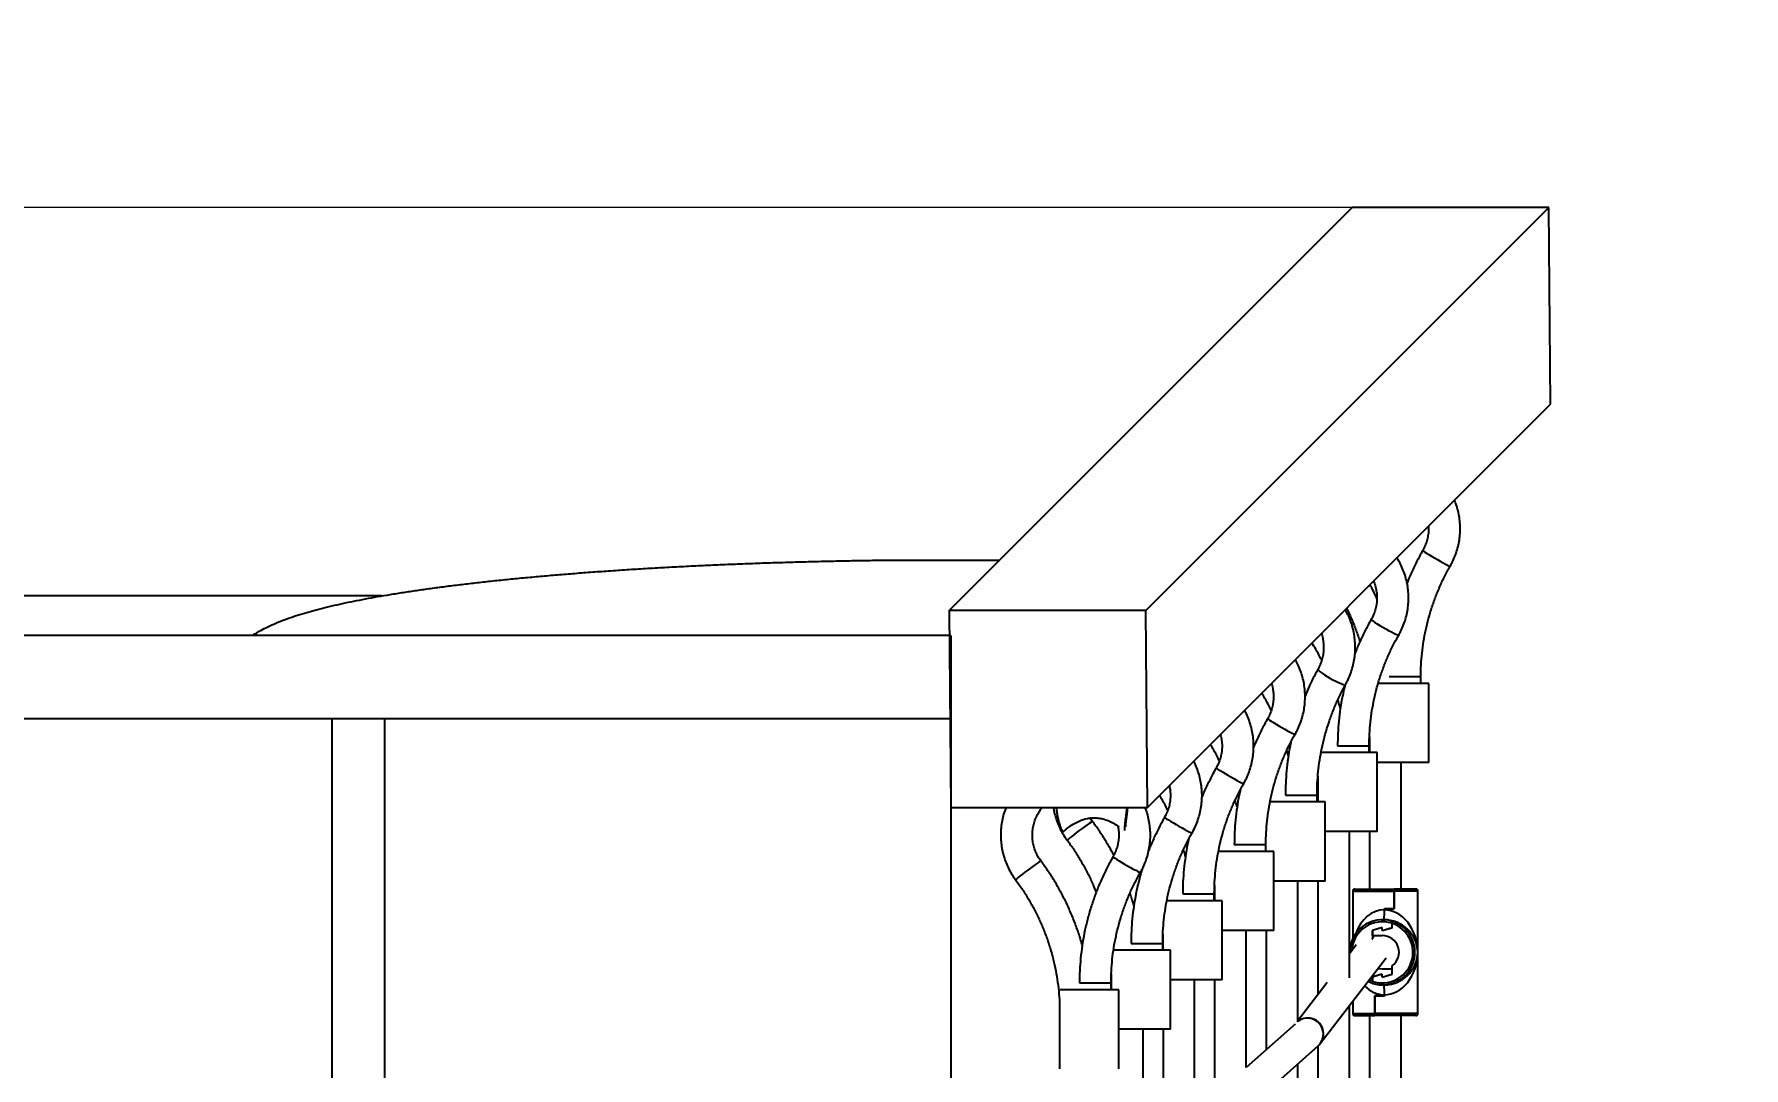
# Model space of a CAD drawing. Header units: millimetres. Extents: x -3745 to 3119, y -2775 to 2243.
# Drawn here: x 852 to 1718, y 307 to 830 of the extents above; entities that cross this region are included whole.
import ezdxf

# ---------------------------------------------------------------- set-up
doc = ezdxf.new("R2010")
doc.units = ezdxf.units.MM
for name, color, linetype in [('DIKOM_ОБЪЕКТ', 7, 'Continuous'), ('DIKOM_РАЗМЕР_ЗОНА', 7, 'Continuous'), ('DIKOM_РАЗМЕР_ОБЪЕКТА', 7, 'Continuous')]:
    doc.layers.add(name, color=color, linetype=linetype)
doc.styles.add('style1', font='arial.ttf', dxfattribs={"width": 0.8})
doc.dimstyles.new('1-50', dxfattribs={"dimtxt": 300, "dimasz": 200, "dimexe": 100, "dimexo": 0, "dimgap": 100, "dimtad": 1, "dimdec": 0, "dimtxsty": 'style1', "dimcen": 0, "dimclrd": 7, "dimclre": 7, "dimadec": 1, "dimazin": 2, "dimtfac": 1, "dimtdec": 0, "dimtmove": 0, "dimatfit": 3, "dimfxl": 0, "dimlwd": 25, "dimlwe": 18, "dimarcsym": 0})

# ---------------------------------------------------------------- blocks, each defined once
blk = doc.blocks.new('*D0')
at = {"layer": 'Defpoints', "color": 0, "transparency": 16777216}
for p in [(1618.86, 742.63), (-1732.28, -532.63), (1618.86, -532.63)]:
    blk.add_point(p, dxfattribs=at)
at = {"layer": 'DIKOM_РАЗМЕР_ОБЪЕКТА', "color": 7, "lineweight": 18, "transparency": 16777216}
for p, q in [((1618.86, 742.63), (-1832.28, 742.63)), ((1618.86, -532.63), (-1832.28, -532.63))]:
    blk.add_line(p, q, dxfattribs=at)
at = {"layer": 'DIKOM_РАЗМЕР_ОБЪЕКТА', "color": 7, "lineweight": 25, "transparency": 16777216}
blk.add_line((-1732.28, 542.63), (-1732.28, -332.63), dxfattribs=at)
at = {"layer": 'DIKOM_РАЗМЕР_ОБЪЕКТА', "color": 7, "transparency": 16777216}
for points in [[(-1765.61, 542.63), (-1698.95, 542.63), (-1732.28, 742.63)], [(-1765.61, -332.63), (-1698.95, -332.63), (-1732.28, -532.63)]]:
    blk.add_solid(points, dxfattribs=at)
at = {"layer": 'DIKOM_РАЗМЕР_ОБЪЕКТА', "color": 0, "transparency": 16777216, "insert": (-1985.55, 105), "char_height": 300, "attachment_point": 5, "rotation": 90, "style": 'style1'}
blk.add_mtext('1300', dxfattribs=at)
blk = doc.blocks.new('*D3')
at = {"layer": 'Defpoints', "color": 0, "transparency": 16777216}
for p in [(1717.59, 2243.39), (-3295.28, -2032.63), (1717.59, -2032.63)]:
    blk.add_point(p, dxfattribs=at)
at = {"layer": 'DIKOM_РАЗМЕР_ЗОНА', "color": 7, "lineweight": 18, "transparency": 16777216}
for p, q in [((1717.59, 2243.39), (-3395.28, 2243.39)), ((1717.59, -2032.63), (-3395.28, -2032.63))]:
    blk.add_line(p, q, dxfattribs=at)
at = {"layer": 'DIKOM_РАЗМЕР_ЗОНА', "color": 7, "lineweight": 25, "transparency": 16777216}
blk.add_line((-3295.28, 2043.39), (-3295.28, -1832.63), dxfattribs=at)
at = {"layer": 'DIKOM_РАЗМЕР_ЗОНА', "color": 7, "transparency": 16777216}
for points in [[(-3328.61, 2043.39), (-3261.95, 2043.39), (-3295.28, 2243.39)], [(-3328.61, -1832.63), (-3261.95, -1832.63), (-3295.28, -2032.63)]]:
    blk.add_solid(points, dxfattribs=at)
at = {"layer": 'DIKOM_РАЗМЕР_ЗОНА', "color": 0, "transparency": 16777216, "insert": (-3548.55, 105.38), "char_height": 300, "attachment_point": 5, "rotation": 90, "style": 'style1'}
blk.add_mtext('4300', dxfattribs=at)

msp = doc.modelspace()

# ---------------------------------------------------------------- linework, layer by layer
at = {"layer": 'DIKOM_ОБЪЕКТ'}
for p, q in [((1315.19, 538.59), (1519.24, 742.63)), ((1414.81, 538.59), (1618.86, 742.63)), ((1618.86, 742.63), (1519.24, 742.63)), ((1619.61, 643.01), (1618.86, 742.63)), ((1415.57, 438.97), (1619.61, 643.01)), ((1286.28, 564.14), (1340.75, 564.14)), ((1027.77, 546), (-795.87, 546)), ((1414.81, 538.59), (1315.19, 538.59)), ((1315.19, 538.59), (1315.95, 438.97)), ((1415.57, 438.97), (1414.81, 538.59)), ((1315.95, 526), (-1084.05, 526)), ((1315.95, 526), (1315.95, 484)), ((1538.01, 505.17), (1554.01, 505.17)), ((1554.01, 501.72), (1554.01, 505.17)), ((1557.99, 501.72), (1532.28, 501.72)), ((1557.99, 461.72), (1557.99, 501.72)), ((729.4, 484), (1029.4, 484)), ((1002.5, 484), (1002.5, -274)), ((1029.4, 484), (1315.95, 484)), ((1029.4, -274), (1029.4, 484)), ((1315.95, 484), (1315.95, -274)), ((1486.98, 465.14), (1486.17, 467.86)), ((1511.87, 470.17), (1527.87, 470.17)), ((1527.87, 466.72), (1527.87, 470.17)), ((1527.99, 474.76), (1527.99, 466.72)), ((1531.85, 466.72), (1503.32, 466.72)), ((1531.85, 426.72), (1531.85, 466.72)), ((1557.99, 461.72), (1531.85, 461.72)), ((1544.05, 397.63), (1544.05, 461.72)), ((1501.85, 454.72), (1501.85, 441.72)), ((1505.02, 441.72), (1477.53, 441.72)), ((1485.44, 445.17), (1501.44, 445.17)), ((1501.44, 441.72), (1501.44, 445.17)), ((1505.5, 441.72), (1505.02, 441.72)), ((1505.5, 401.72), (1505.5, 441.72)), ((1315.95, 438.97), (1415.57, 438.97)), ((1315.95, 438.97), (1315.95, -228.97)), ((1405.06, 435.38), (1404.83, 435.16)), ((1531.85, 426.72), (1505.5, 426.72)), ((1517.91, 352.66), (1517.91, 426.72)), ((1528.05, 426.72), (1528.05, 397.63)), ((1479.53, 416.72), (1451.41, 416.72)), ((1459.55, 420.17), (1475.55, 420.17)), ((1475.55, 416.72), (1475.55, 420.17)), ((1479.53, 376.72), (1479.53, 416.72)), ((1449.53, 399.42), (1449.53, 391.72)), ((1505.02, 401.72), (1479.53, 401.72)), ((1491.76, 330.5), (1491.76, 401.72)), ((1501.91, 401.72), (1501.91, 344.18)), ((1505.5, 401.72), (1505.02, 401.72)), ((1453.41, 391.72), (1425.24, 391.72)), ((1433.43, 395.17), (1449.43, 395.17)), ((1449.43, 391.72), (1449.43, 395.17)), ((1453.41, 351.72), (1453.41, 391.72)), ((1519.55, 396.63), (1519.55, 372.53)), ((1519.55, 396.63), (1540.48, 396.63)), ((1520.55, 397.63), (1540.51, 397.63)), ((1540.48, 396.63), (1540.48, 387.73)), ((1540.58, 397.63), (1540.51, 397.63)), ((1540.61, 397.63), (1540.58, 397.63)), ((1540.58, 387.63), (1540.58, 396.63)), ((1552.55, 396.63), (1540.58, 396.63)), ((1551.55, 397.63), (1540.61, 397.63)), ((1552.55, 334.63), (1552.55, 396.63)), ((1534.8, 382.13), (1534.53, 382.13)), ((1535.11, 382.13), (1534.8, 382.13)), ((1535.11, 382.13), (1534.8, 382.13)), ((1535.4, 382.13), (1535.11, 382.13)), ((1535.41, 382.13), (1535.4, 382.13)), ((1535.56, 387.13), (1535.56, 387.73)), ((1535.56, 387.73), (1540.48, 387.73)), ((1535.56, 387.63), (1540.58, 387.63)), ((1535.56, 387.63), (1535.56, 387.13)), ((1535.68, 387.63), (1535.68, 387.73)), ((1535.72, 387.63), (1535.72, 387.73)), ((1539.7, 381.38), (1539.43, 381.38)), ((1539.53, 381.35), (1539.8, 381.35)), ((1539.7, 381.38), (1539.7, 381.35)), ((1540.58, 387.73), (1540.48, 387.73)), ((1423.41, 374.76), (1423.41, 366.72)), ((1479.53, 376.72), (1453.41, 376.72)), ((1465.61, 307.34), (1465.61, 376.72)), ((1475.76, 376.72), (1475.76, 316.39)), ((1529.26, 372.32), (1529.51, 372.5)), ((1534.5, 378.13), (1529.51, 376.63)), ((1529.51, 376.63), (1529.51, 372.5)), ((1529.61, 376.63), (1529.51, 376.63)), ((1529.51, 372.5), (1529.59, 372.5)), ((1534.5, 378.13), (1529.61, 376.66)), ((1529.61, 374.13), (1529.61, 376.66)), ((1529.61, 374.13), (1534.5, 374.13)), ((1529.81, 374.13), (1529.81, 373.07)), ((1534.5, 376.63), (1534.5, 378.13)), ((1534.5, 376.63), (1539.5, 378.13)), ((1534.5, 376.63), (1539.4, 378.1)), ((1539.4, 380.33), (1539.4, 378.1)), ((1539.5, 378.13), (1539.5, 380.3)), ((1427.26, 366.72), (1398.28, 366.72)), ((1407.28, 370.17), (1423.28, 370.17)), ((1423.28, 366.72), (1423.28, 370.17)), ((1427.26, 326.72), (1427.26, 366.72)), ((1521.31, 369.36), (1517.91, 364.95)), ((1503.1, 319.52), (1536.46, 362.81)), ((1539.4, 357.13), (1534.5, 357.13)), ((1539.4, 357.13), (1539.4, 354.6)), ((1539.5, 357.13), (1539.4, 357.13)), ((1539.5, 354.63), (1539.5, 358.75)), ((1401.11, 346.72), (1371.39, 346.72)), ((1381.13, 350.17), (1397.13, 350.17)), ((1397.13, 346.72), (1397.13, 350.17)), ((1397.26, 354.76), (1397.26, 346.72)), ((1401.11, 306.72), (1401.11, 346.72)), ((1453.41, 351.72), (1427.26, 351.72)), ((1439.47, 284.47), (1439.47, 351.72)), ((1449.61, 351.72), (1449.61, 293.08)), ((1506.65, 350.34), (1491.76, 331.02)), ((1529.51, 350.96), (1527.85, 351.63)), ((1534.5, 354.63), (1529.51, 353.13)), ((1529.51, 353.13), (1529.51, 350.96)), ((1529.61, 353.13), (1529.51, 353.13)), ((1529.54, 349.9), (1529.63, 349.9)), ((1534.5, 354.63), (1529.61, 353.16)), ((1529.61, 350.92), (1529.61, 353.16)), ((1534.5, 353.13), (1534.5, 354.63)), ((1534.5, 353.13), (1539.5, 354.63)), ((1534.5, 353.13), (1539.4, 354.6)), ((1534.53, 349.13), (1534.8, 349.13)), ((1535.11, 349.13), (1534.8, 349.13)), ((1535.11, 349.13), (1534.8, 349.13)), ((1535.11, 349.13), (1535.4, 349.13)), ((1535.41, 349.13), (1535.4, 349.13)), ((1539.86, 349.83), (1540.15, 349.83)), ((1539.86, 349.83), (1539.86, 349.83)), ((1540.4, 349.9), (1540.1, 349.9)), ((1540.15, 349.9), (1540.15, 349.83)), ((1371.11, 339.34), (1371.11, 306.72)), ((1517.91, -128.73), (1517.91, 338.73)), ((1519.55, 340.87), (1519.55, 334.63)), ((1535.56, 343.63), (1530.58, 343.63)), ((1530.58, 343.63), (1530.58, 334.63)), ((1530.68, 343.63), (1530.68, 333.63)), ((1530.68, 334.63), (1530.68, 343.53)), ((1535.56, 343.53), (1530.68, 343.53)), ((1535.56, 343.63), (1535.56, 344.13)), ((1535.56, 344.13), (1535.56, 343.53)), ((1490.3, 329.35), (1465.61, 307.34)), ((1519.55, 334.63), (1530.58, 334.63)), ((1520.55, 333.63), (1530.61, 333.63)), ((1528.05, 333.63), (1528.05, -123.64)), ((1530.61, 333.63), (1530.68, 333.63)), ((1552.55, 334.63), (1530.68, 334.63)), ((1530.68, 333.63), (1530.71, 333.63)), ((1551.55, 333.63), (1530.71, 333.63)), ((1544.05, -123.64), (1544.05, 333.63)), ((1427.26, 326.72), (1401.11, 326.72)), ((1413.32, 264.08), (1413.32, 326.72)), ((1423.47, 326.72), (1423.47, 273.58)), ((1451.83, 273.62), (1502.01, 318.36)), ((1501.91, 318.26), (1501.91, -108.26)), ((1491.76, -99.21), (1491.76, 309.21))]:
    msp.add_line(p, q, dxfattribs=at)
at = {"layer": 'DIKOM_ОБЪЕКТ', "flags": 128}
for points in [[(1555.01, 569.01), (1555.06, 568.93), (1555.39, 568.66), (1556.03, 568.21), (1556.95, 567.62), (1558.1, 566.9), (1559.43, 566.1), (1560.88, 565.25), (1562.38, 564.39), (1563.86, 563.56), (1565.25, 562.79), (1566.49, 562.14), (1567.51, 561.61), (1568.28, 561.25), (1568.75, 561.07), (1568.89, 561.05)], [(1528.87, 534.01), (1528.91, 533.93), (1529.25, 533.66), (1529.89, 533.21), (1530.8, 532.62), (1531.96, 531.9), (1533.29, 531.1), (1534.74, 530.25), (1536.24, 529.39), (1537.72, 528.56), (1539.11, 527.79), (1540.34, 527.14), (1541.37, 526.61), (1542.13, 526.25), (1542.6, 526.07), (1542.75, 526.05)], [(1501.93, 508.93), (1501.99, 508.66), (1502.36, 508.21), (1503.05, 507.62), (1504, 506.9), (1505.19, 506.1), (1506.55, 505.25), (1508.02, 504.39), (1509.54, 503.56), (1511.02, 502.79), (1512.41, 502.14), (1513.64, 501.61), (1514.64, 501.25), (1515.38, 501.07), (1515.81, 501.07), (1515.91, 501.14)], [(1476.5, 484.01), (1476.52, 483.93), (1476.81, 483.66), (1477.41, 483.21), (1478.3, 482.62), (1479.42, 481.9), (1480.73, 481.1), (1482.17, 480.25), (1483.67, 479.39), (1485.15, 478.56), (1486.56, 477.79), (1487.82, 477.14), (1488.88, 476.61), (1489.68, 476.25), (1490.2, 476.07), (1490.39, 476.06)], [(1450.43, 459.01), (1450.47, 458.93), (1450.81, 458.66), (1451.45, 458.21), (1452.36, 457.62), (1453.52, 456.9), (1454.85, 456.1), (1456.3, 455.25), (1457.8, 454.39), (1459.28, 453.56), (1460.67, 452.79), (1461.9, 452.14), (1462.93, 451.61), (1463.69, 451.25), (1464.16, 451.07), (1464.31, 451.05)], [(1424.28, 434.01), (1424.32, 433.93), (1424.66, 433.66), (1425.3, 433.21), (1426.22, 432.62), (1427.37, 431.9), (1428.7, 431.1), (1430.15, 430.25), (1431.65, 429.39), (1433.13, 428.56), (1434.52, 427.79), (1435.76, 427.14), (1436.78, 426.61), (1437.54, 426.25), (1438.01, 426.07), (1438.16, 426.05)], [(1387.82, 431.79), (1387.79, 431.8), (1387.49, 431.69), (1386.9, 431.36), (1386.06, 430.82), (1385.01, 430.11), (1383.78, 429.25), (1382.44, 428.28), (1381.06, 427.26), (1379.69, 426.22), (1378.4, 425.22), (1377.26, 424.31), (1376.3, 423.52), (1375.59, 422.89), (1375.15, 422.45), (1375, 422.23), (1375, 422.21)], [(1361.67, 411.79), (1361.64, 411.8), (1361.34, 411.69), (1360.76, 411.36), (1359.92, 410.82), (1358.86, 410.11), (1357.63, 409.25), (1356.3, 408.28), (1354.91, 407.26), (1353.54, 406.22), (1352.26, 405.22), (1351.11, 404.31), (1350.16, 403.52), (1349.44, 402.89), (1349, 402.45), (1348.85, 402.23), (1348.86, 402.21)], [(1398.13, 414.01), (1398.18, 413.93), (1398.51, 413.66), (1399.15, 413.21), (1400.07, 412.62), (1401.22, 411.9), (1402.55, 411.1), (1404, 410.25), (1405.5, 409.39), (1406.98, 408.56), (1408.37, 407.79), (1409.61, 407.14), (1410.63, 406.61), (1411.4, 406.25), (1411.86, 406.07), (1412.01, 406.05)], [(1534.5, 357.13), (1532.74, 357.31), (1532.3, 357.42)], [(1534.8, 357.13), (1533.04, 357.31), (1532.36, 357.49)], [(1529.54, 349.9), (1527.25, 350.82), (1527.23, 350.83)]]:
    msp.add_lwpolyline(points, dxfattribs=at)
at = {"layer": 'DIKOM_ОБЪЕКТ'}
for centre, radius, start, end in [((1520.55, 396.63), 1, 90, 180), ((1551.55, 396.63), 1, 0, 90), ((1534.54, 365.63), 16.49, 72.73171, 181.73938), ((1534.51, 365.63), 15.49, 71.57651, 177.14199), ((1534.53, 365.63), 16.5, 252.74809, 72.35124), ((1534.8, 365.64), 16.49, 72.71656, 90.00008), ((1534.8, 365.64), 16.49, 72.35281, 89.99962), ((1493.86, 385.88), 41.71, 354.84052, 1.71537), ((1534.5, 365.63), 15.5, 251.5955, 71.1722), ((1534.5, 365.63), 8.5, 306.04143, 89.97516), ((1535.11, 365.61), 16.49, 269.99987, 287.6477), ((1535.11, 365.61), 16.49, 269.99993, 286.73836), ((1535.4, 365.61), 16.48, 269.99964, 286.73887), ((1535.41, 365.61), 16.49, 269.99987, 287.6477), ((1493.86, 345.38), 41.71, 358.28466, 5.15945), ((1496.74, 324.37), 8.01, 1.28767, 128.47187), ((1496.66, 324.3), 8, 1.15119, 127.73777), ((1520.55, 334.63), 1, 180, 270), ((1551.55, 334.63), 1, 270, 0), ((1496.73, 324.27), 7.93, 311.75604, 1.3624), ((1496.81, 324.37), 7.94, 322.58906, 1.33015)]:
    msp.add_arc(centre, radius, start, end, dxfattribs=at)
for major_axis, ratio, start_param, end_param in [((-1.2, 21.48), 0.766105, 6.240334, 7.355131), ((11.94, -11.85), 0.961567, 0.800965, 2.371761), ((-1.2, 21.48), 0.766105, 4.669537, 6.240334), ((11.94, 11.85), 0.961567, 3.911424, 5.48222), ((1.2, 21.48), 0.766105, 3.184444, 4.755241), ((1.2, 21.48), 0.766105, 2.524142, 3.184444)]:
    msp.add_ellipse((1536.05, 365.63), major_axis=major_axis, ratio=ratio, start_param=start_param, end_param=end_param, dxfattribs=at)
for points, knots in [([(1568.89, 561.05), (1569.22, 561.65), (1570.11, 563.26), (1571.33, 566), (1572.45, 569.28), (1573.28, 572.65), (1573.79, 576.08), (1573.99, 579.54), (1573.87, 583.01), (1573.44, 586.46), (1572.69, 589.84), (1571.89, 592.52), (1571.24, 594.01), (1571.05, 594.45)], [0, 0, 0, 0, 0.059083, 0.159025, 0.258995, 0.358971, 0.458954, 0.558941, 0.658932, 0.758925, 0.858918, 0.958909, 1, 1, 1, 1]), ([(1557.87, 581.26), (1557.89, 580.97), (1558, 579.8), (1557.86, 577.74), (1557.45, 575.13), (1556.72, 572.6), (1555.87, 570.56), (1555.23, 569.4), (1555.01, 569.01)], [0, 0, 0, 0, 0.069903, 0.276206, 0.482505, 0.688809, 0.895135, 1, 1, 1, 1]), ([(962.52, 526), (962.64, 526.09), (963.68, 526.87), (965.86, 528.18), (969.21, 530.02), (973.03, 531.81), (977.2, 533.51), (981.6, 535.1), (986.18, 536.59), (990.94, 538), (995.91, 539.34), (1001.09, 540.62), (1006.5, 541.87), (1012.13, 543.07), (1018, 544.23), (1024.11, 545.37), (1030.44, 546.47), (1037.01, 547.54), (1043.8, 548.57), (1050.82, 549.58), (1058.06, 550.56), (1065.52, 551.51), (1073.19, 552.42), (1081.07, 553.31), (1089.14, 554.17), (1097.42, 554.99), (1105.88, 555.78), (1114.52, 556.54), (1123.33, 557.27), (1132.31, 557.96), (1141.46, 558.62), (1150.75, 559.25), (1160.19, 559.84), (1169.77, 560.4), (1179.47, 560.92), (1189.29, 561.4), (1199.23, 561.85), (1209.26, 562.26), (1219.4, 562.64), (1229.61, 562.97), (1239.91, 563.27), (1250.27, 563.54), (1260.69, 563.76), (1271.15, 563.95), (1279.74, 564.07), (1284.83, 564.13), (1286.41, 564.14)], [0, 0, 0, 0, 0.0030117, 0.0251162, 0.050123, 0.0771644, 0.1043522, 0.1307402, 0.1563539, 0.1813641, 0.2059226, 0.2301413, 0.2540995, 0.2778556, 0.3014519, 0.3249203, 0.3482849, 0.3715643, 0.3947731, 0.4179228, 0.4410225, 0.4640801, 0.4871013, 0.5100915, 0.5330547, 0.5559944, 0.5789138, 0.6018152, 0.6247011, 0.6475731, 0.6704329, 0.6932817, 0.7161209, 0.7389518, 0.7617752, 0.7845918, 0.8074025, 0.8302079, 0.8530087, 0.8758055, 0.8985989, 0.9213891, 0.9441769, 0.9669623, 0.9897461, 1, 1, 1, 1]), ([(1542.75, 526.05), (1543.08, 526.65), (1543.96, 528.26), (1545.18, 531), (1546.31, 534.28), (1547.13, 537.65), (1547.64, 541.08), (1547.84, 544.54), (1547.73, 548.01), (1547.29, 551.46), (1546.55, 554.85), (1545.51, 558.16), (1544.15, 561.35), (1542.94, 563.73), (1542.1, 564.99), (1541.9, 565.29)], [0, 0, 0, 0, 0.049645, 0.133621, 0.21762, 0.301626, 0.385637, 0.469651, 0.553669, 0.637688, 0.721708, 0.805726, 0.889741, 0.973753, 1, 1, 1, 1]), ([(1555.01, 569.01), (1554.45, 568.01), (1552.85, 565.16), (1550.43, 560.34), (1548.35, 555.79), (1547.32, 553.09), (1547.04, 552.37)], [0, 0, 0, 0, 0.186859, 0.5308, 0.874767, 1, 1, 1, 1]), ([(1554.01, 505.17), (1554.02, 506.17), (1554.05, 509.17), (1554.32, 514.13), (1554.95, 520.05), (1555.89, 525.92), (1557.15, 531.74), (1558.7, 537.48), (1560.56, 543.13), (1562.72, 548.67), (1565.16, 554.09), (1567.28, 558.2), (1568.57, 560.49), (1568.89, 561.05)], [0, 0, 0, 0, 0.051686, 0.153323, 0.25497, 0.356616, 0.458263, 0.559911, 0.661559, 0.763209, 0.86486, 0.966513, 1, 1, 1, 1]), ([(1531.76, 544.74), (1531.18, 545.98), (1530.1, 548.33), (1528.84, 550.58), (1528.25, 551.64)], [0, 0, 0, 0, 0.530476, 1, 1, 1, 1]), ([(1530.08, 553.48), (1530.14, 553.35), (1530.58, 552.42), (1531.11, 550.59), (1531.64, 548.01), (1531.84, 545.37), (1531.73, 542.74), (1531.3, 540.13), (1530.57, 537.6), (1529.72, 535.56), (1529.08, 534.4), (1528.87, 534.01)], [0, 0, 0, 0, 0.021212, 0.151623, 0.282001, 0.412358, 0.542704, 0.673043, 0.803387, 0.933745, 1, 1, 1, 1]), ([(1515.91, 501.14), (1516.23, 501.74), (1517.1, 503.35), (1518.28, 506.09), (1519.37, 509.37), (1520.17, 512.75), (1520.66, 516.19), (1520.84, 519.66), (1520.72, 523.14), (1520.29, 526.59), (1519.55, 529.98), (1518.5, 533.29), (1517.25, 536.37), (1516.22, 538.26), (1515.74, 539.13)], [0, 0, 0, 0, 0.051268, 0.138408, 0.225598, 0.312837, 0.400116, 0.487428, 0.574764, 0.662113, 0.749463, 0.836803, 0.924124, 1, 1, 1, 1]), ([(1516.41, 539.8), (1516.47, 539.69), (1517.45, 537.82), (1519.1, 534.06), (1521.28, 528.53), (1522.62, 524.75), (1523.16, 522.8), (1523.17, 522.76)], [0, 0, 0, 0, 0.021602, 0.345331, 0.669055, 0.992773, 1, 1, 1, 1]), ([(1528.87, 534.01), (1528.3, 533.01), (1526.7, 530.16), (1524.28, 525.35), (1522.1, 520.57), (1520.99, 517.64), (1520.64, 516.7)], [0, 0, 0, 0, 0.179865, 0.510931, 0.842021, 1, 1, 1, 1]), ([(1503.82, 513.46), (1502.84, 515.34), (1501.28, 518.32), (1499.51, 521.18), (1498.84, 522.24)], [0, 0, 0, 0, 0.627227, 1, 1, 1, 1]), ([(1503.65, 527.04), (1503.77, 526.69), (1504.18, 525.51), (1504.58, 523.41), (1504.83, 520.8), (1504.77, 518.17), (1504.42, 515.58), (1503.76, 513.04), (1502.93, 510.82), (1502.23, 509.49), (1501.93, 508.93)], [0, 0, 0, 0, 0.060886, 0.200483, 0.339916, 0.479247, 0.618537, 0.757835, 0.897211, 1, 1, 1, 1]), ([(1527.87, 470.17), (1527.88, 471.17), (1527.9, 474.17), (1528.18, 479.13), (1528.8, 485.05), (1529.75, 490.92), (1531, 496.74), (1532.56, 502.48), (1534.42, 508.13), (1536.57, 513.67), (1539.02, 519.09), (1541.13, 523.2), (1542.43, 525.49), (1542.75, 526.05)], [0, 0, 0, 0, 0.0516855, 0.1533229, 0.2549692, 0.3566159, 0.4582632, 0.5599109, 0.6615594, 0.7632089, 0.86486, 0.966513, 1, 1, 1, 1]), ([(1490.39, 476.06), (1490.72, 476.66), (1491.6, 478.27), (1492.82, 481.01), (1493.94, 484.29), (1494.76, 487.66), (1495.27, 491.09), (1495.47, 494.56), (1495.35, 498.02), (1494.92, 501.47), (1494.18, 504.86), (1493.13, 508.16), (1491.89, 511.17), (1490.88, 513), (1490.43, 513.82)], [0, 0, 0, 0, 0.051801, 0.1394618, 0.2271486, 0.3148466, 0.4025529, 0.4902678, 0.5779867, 0.6657089, 0.7534305, 0.8411509, 0.9288654, 1, 1, 1, 1]), ([(1501.93, 508.93), (1501.39, 507.92), (1499.83, 505.07), (1497.6, 500.56), (1496.08, 496.98), (1495.39, 495.33)], [0, 0, 0, 0, 0.227279, 0.646261, 1, 1, 1, 1]), ([(1478.27, 488), (1478.19, 488.16), (1477.23, 490.23), (1475.63, 493.19), (1474, 495.92), (1473.44, 496.84)], [0, 0, 0, 0, 0.051966, 0.67936, 1, 1, 1, 1]), ([(1478.33, 501.73), (1478.46, 501.36), (1478.87, 500.16), (1479.25, 498.04), (1479.47, 495.42), (1479.36, 492.78), (1478.94, 490.17), (1478.22, 487.64), (1477.37, 485.59), (1476.72, 484.41), (1476.5, 484.01)], [0, 0, 0, 0, 0.063751, 0.207181, 0.35057, 0.493935, 0.637293, 0.780658, 0.924047, 1, 1, 1, 1]), ([(1501.44, 445.17), (1501.45, 446.18), (1501.47, 449.17), (1501.74, 454.13), (1502.34, 460.04), (1503.26, 465.91), (1504.47, 471.72), (1505.98, 477.46), (1507.78, 483.1), (1509.86, 488.64), (1512.23, 494.05), (1514.29, 498.2), (1515.58, 500.53), (1515.91, 501.14)], [0, 0, 0, 0, 0.051693, 0.153044, 0.254402, 0.355762, 0.457124, 0.558491, 0.659863, 0.761243, 0.862632, 0.964032, 1, 1, 1, 1]), ([(1515.49, 500.37), (1515.09, 498.66), (1514.21, 494.89), (1513.2, 488.98), (1512.43, 482.66), (1511.95, 476.39), (1511.9, 472.22), (1511.87, 470.17)], [0, 0, 0, 0, 0.1727039, 0.3812419, 0.5897805, 0.7983221, 1, 1, 1, 1]), ([(1464.31, 451.05), (1464.64, 451.65), (1465.52, 453.26), (1466.74, 456), (1467.87, 459.28), (1468.69, 462.65), (1469.2, 466.08), (1469.4, 469.54), (1469.29, 473.01), (1468.85, 476.46), (1468.11, 479.85), (1467.06, 483.15), (1465.93, 485.92), (1465.05, 487.53), (1464.72, 488.12)], [0, 0, 0, 0, 0.052875, 0.142315, 0.231779, 0.32125, 0.410726, 0.500207, 0.589691, 0.679177, 0.768662, 0.858147, 0.947628, 1, 1, 1, 1]), ([(1513.28, 489.11), (1513.22, 489.35), (1512.86, 490.79), (1512.39, 492.2), (1511.99, 493.39)], [0, 0, 0, 0, 0.160822, 1, 1, 1, 1]), ([(1476.5, 484.01), (1475.94, 483), (1474.34, 480.16), (1471.94, 475.33), (1470.13, 471.45), (1469.36, 469.44), (1469.34, 469.4)], [0, 0, 0, 0, 0.212026, 0.602345, 0.992698, 1, 1, 1, 1]), ([(1452.03, 462.49), (1451.88, 462.81), (1450.82, 465.04), (1449.29, 467.84), (1447.82, 470.24), (1447.45, 470.84)], [0, 0, 0, 0, 0.110926, 0.777426, 1, 1, 1, 1]), ([(1452.53, 475.92), (1452.56, 475.81), (1452.88, 474.86), (1453.18, 473), (1453.41, 470.38), (1453.29, 467.74), (1452.86, 465.13), (1452.13, 462.6), (1451.28, 460.56), (1450.64, 459.4), (1450.43, 459.01)], [0, 0, 0, 0, 0.020317, 0.170876, 0.321409, 0.471926, 0.622439, 0.772957, 0.92349, 1, 1, 1, 1]), ([(1475.55, 420.17), (1475.56, 421.18), (1475.58, 424.17), (1475.86, 429.13), (1476.48, 435.05), (1477.42, 440.92), (1478.67, 446.74), (1480.22, 452.48), (1482.08, 458.13), (1484.22, 463.67), (1486.66, 469.09), (1488.77, 473.2), (1490.07, 475.49), (1490.39, 476.06)], [0, 0, 0, 0, 0.0516858, 0.1532962, 0.2549155, 0.3565344, 0.4581549, 0.559776, 0.6613984, 0.7630234, 0.8646499, 0.966279, 1, 1, 1, 1]), ([(1488.24, 472.03), (1488.09, 471.39), (1487.49, 468.69), (1486.73, 463.85), (1485.97, 457.54), (1485.52, 451.3), (1485.46, 447.17), (1485.44, 445.17)], [0, 0, 0, 0, 0.072327, 0.307411, 0.542507, 0.777613, 1, 1, 1, 1]), ([(1438.16, 426.05), (1438.49, 426.65), (1439.38, 428.26), (1440.59, 431), (1441.72, 434.28), (1442.54, 437.65), (1443.06, 441.08), (1443.25, 444.54), (1443.14, 448.01), (1442.71, 451.46), (1441.97, 454.85), (1440.91, 458.15), (1439.9, 460.67), (1439.16, 462.03), (1438.97, 462.37)], [0, 0, 0, 0, 0.054059, 0.145503, 0.23697, 0.328445, 0.419925, 0.511409, 0.602898, 0.694387, 0.785877, 0.877365, 0.96885, 1, 1, 1, 1]), ([(1450.43, 459.01), (1449.86, 458.01), (1448.26, 455.16), (1445.86, 450.34), (1444.02, 446.41), (1443.22, 444.34), (1443.19, 444.25)], [0, 0, 0, 0, 0.209813, 0.596, 0.982219, 1, 1, 1, 1]), ([(1449.43, 395.17), (1449.44, 396.17), (1449.46, 399.17), (1449.74, 404.13), (1450.36, 410.05), (1451.31, 415.92), (1452.56, 421.74), (1454.12, 427.48), (1455.97, 433.13), (1458.13, 438.67), (1460.58, 444.09), (1462.69, 448.2), (1463.99, 450.49), (1464.31, 451.05)], [0, 0, 0, 0, 0.051685, 0.153323, 0.254969, 0.356616, 0.458263, 0.559911, 0.66156, 0.763209, 0.86486, 0.966513, 1, 1, 1, 1]), ([(1425.87, 437.46), (1425.71, 437.79), (1424.64, 440.03), (1423.25, 442.58), (1421.93, 444.75), (1421.71, 445.1)], [0, 0, 0, 0, 0.12573, 0.855404, 1, 1, 1, 1]), ([(1426.6, 450), (1426.75, 449.34), (1427.09, 447.81), (1427.25, 445.37), (1427.14, 442.74), (1426.72, 440.13), (1425.98, 437.6), (1425.13, 435.56), (1424.49, 434.4), (1424.28, 434.01)], [0, 0, 0, 0, 0.123262, 0.282441, 0.441602, 0.600758, 0.759919, 0.919097, 1, 1, 1, 1]), ([(1462.62, 447.93), (1462.41, 447.03), (1461.72, 444.06), (1460.89, 438.96), (1460.1, 432.65), (1459.63, 426.38), (1459.58, 422.21), (1459.55, 420.17)], [0, 0, 0, 0, 0.099199, 0.326378, 0.553558, 0.780741, 1, 1, 1, 1]), ([(1460.97, 439.21), (1460.92, 439.41), (1460.63, 440.55), (1460.26, 441.68), (1459.96, 442.6)], [0, 0, 0, 0, 0.1756925, 1, 1, 1, 1]), ([(1343.98, 438.97), (1343.74, 438.37), (1343.06, 436.7), (1342.28, 433.84), (1341.62, 430.44), (1341.29, 426.98), (1341.26, 423.51), (1341.56, 420.06), (1342.16, 416.64), (1343.08, 413.29), (1344.29, 410.04), (1345.79, 406.92), (1347.34, 404.31), (1348.44, 402.79), (1348.86, 402.21)], [0, 0, 0, 0, 0.049942, 0.139384, 0.228834, 0.318287, 0.407744, 0.497205, 0.586665, 0.676125, 0.765583, 0.855037, 0.944486, 1, 1, 1, 1]), ([(1361.67, 411.79), (1361.44, 412.11), (1360.7, 413.14), (1359.62, 415.01), (1358.57, 417.43), (1357.82, 419.96), (1357.37, 422.56), (1357.24, 425.19), (1357.42, 427.83), (1357.91, 430.42), (1358.7, 432.94), (1359.8, 435.33), (1361, 437.37), (1361.93, 438.51), (1362.31, 438.97)], [0, 0, 0, 0, 0.0405007, 0.1303663, 0.2202542, 0.3101181, 0.3999616, 0.4897906, 0.5796133, 0.6694326, 0.7592577, 0.8490922, 0.9389456, 1, 1, 1, 1]), ([(1367.95, 438.97), (1368.07, 438.19), (1368.38, 436.28), (1369.23, 433.29), (1370.43, 430.04), (1371.94, 426.92), (1373.49, 424.31), (1374.58, 422.79), (1375, 422.21)], [0, 0, 0, 0, 0.128112, 0.316819, 0.505521, 0.694214, 0.882899, 1, 1, 1, 1]), ([(1369.37, 438.97), (1369.41, 438.36), (1369.5, 437.05), (1369.74, 435.82), (1369.87, 435.16)], [0, 0, 0, 0, 0.45855, 1, 1, 1, 1]), ([(1369.87, 435.16), (1369.96, 434.74), (1370.33, 433.11), (1370.85, 431.1), (1371.39, 429.33), (1371.81, 428.16), (1372.2, 427.27), (1372.55, 426.7), (1372.73, 426.64), (1372.82, 426.61)], [0, 0, 0, 0, 0.080258, 0.311093, 0.439648, 0.571174, 0.716014, 0.864256, 1, 1, 1, 1]), ([(1372.86, 426.57), (1373.13, 426.82), (1374.43, 428.08), (1377.07, 430.02), (1380.9, 432.18), (1384.47, 433.33), (1387.5, 433.73), (1389.92, 433.71), (1392.44, 433.34), (1395.07, 432.57), (1397.78, 431.33), (1399.85, 430.15), (1400.95, 429.29), (1401.18, 429.11)], [0, 0, 0, 0, 0.03565, 0.172624, 0.312479, 0.455225, 0.528945, 0.605429, 0.686094, 0.772686, 0.867208, 0.971824, 1, 1, 1, 1]), ([(1387.82, 431.79), (1387.58, 432.11), (1387.16, 432.67), (1386.82, 433.29), (1386.66, 433.57)], [0, 0, 0, 0, 0.5578644, 1, 1, 1, 1]), ([(1404.16, 427.25), (1404.15, 427.33), (1404.11, 427.63), (1404.13, 428.64), (1404.23, 430.23), (1404.44, 432.23), (1404.65, 433.92), (1404.8, 434.95), (1404.83, 435.16)], [0, 0, 0, 0, 0.079065, 0.303087, 0.53498, 0.737042, 0.94699, 1, 1, 1, 1]), ([(1405.06, 435.38), (1404.98, 434.82), (1404.76, 433.28), (1404.54, 431.16), (1404.42, 429.59), (1404.46, 429.22), (1404.47, 429.15)], [0, 0, 0, 0, 0.19429, 0.530381, 0.902169, 1, 1, 1, 1]), ([(1404.83, 435.16), (1404.91, 435.8), (1405.07, 437.03), (1405.13, 438.34), (1405.16, 438.97)], [0, 0, 0, 0, 0.524148, 1, 1, 1, 1]), ([(1405.41, 438.97), (1405.38, 438.41), (1405.31, 437.18), (1405.15, 436.02), (1405.06, 435.38)], [0, 0, 0, 0, 0.452797, 1, 1, 1, 1]), ([(1412.01, 406.05), (1412.34, 406.65), (1413.23, 408.26), (1414.45, 411), (1415.57, 414.28), (1416.4, 417.65), (1416.91, 421.08), (1417.11, 424.54), (1416.99, 428.01), (1416.56, 431.46), (1415.8, 434.84), (1415.07, 437.35), (1414.49, 438.69), (1414.37, 438.97)], [0, 0, 0, 0, 0.0599892, 0.1614632, 0.2629656, 0.3644741, 0.4659899, 0.5675107, 0.6690343, 0.7705603, 0.8720866, 0.9736107, 1, 1, 1, 1]), ([(1424.28, 434.01), (1423.72, 433.01), (1422.11, 430.16), (1419.7, 425.34), (1417.58, 420.71), (1416.52, 417.92), (1416.21, 417.12)], [0, 0, 0, 0, 0.184259, 0.523411, 0.86259, 1, 1, 1, 1]), ([(1398.53, 414.76), (1397.77, 416.19), (1396.02, 419.49), (1392.95, 424.48), (1390.1, 428.7), (1388.33, 431.1), (1387.82, 431.79)], [0, 0, 0, 0, 0.2411093, 0.556569, 0.8720239, 1, 1, 1, 1]), ([(1400.54, 429.6), (1400.65, 429.07), (1400.96, 427.68), (1401.1, 425.37), (1401, 422.74), (1400.57, 420.13), (1399.84, 417.6), (1398.98, 415.56), (1398.35, 414.4), (1398.13, 414.01)], [0, 0, 0, 0, 0.1013393, 0.2644965, 0.4276374, 0.590775, 0.7539156, 0.9170737, 1, 1, 1, 1]), ([(1423.28, 370.17), (1423.29, 371.17), (1423.31, 374.17), (1423.59, 379.13), (1424.22, 385.05), (1425.16, 390.92), (1426.41, 396.74), (1427.97, 402.48), (1429.83, 408.13), (1431.98, 413.67), (1434.43, 419.09), (1436.54, 423.19), (1437.84, 425.49), (1438.16, 426.05)], [0, 0, 0, 0, 0.051686, 0.153323, 0.254969, 0.356616, 0.458263, 0.559911, 0.66156, 0.763209, 0.864861, 0.966513, 1, 1, 1, 1]), ([(1375, 422.21), (1375.6, 421.4), (1377.37, 418.99), (1380.11, 414.85), (1383.15, 409.74), (1385.9, 404.47), (1388.05, 399.85), (1389.17, 396.94), (1389.58, 395.88)], [0, 0, 0, 0, 0.10003, 0.296786, 0.493556, 0.690322, 0.887083, 1, 1, 1, 1]), ([(1416.52, 418.87), (1416.57, 418.75), (1416.64, 418.59), (1416.69, 418.43), (1416.71, 418.39)], [0, 0, 0, 0, 0.729214, 1, 1, 1, 1]), ([(1436.53, 423.05), (1436.31, 422.11), (1435.62, 419.11), (1434.77, 413.97), (1433.99, 407.66), (1433.51, 401.39), (1433.46, 397.22), (1433.43, 395.17)], [0, 0, 0, 0, 0.102615, 0.3288206, 0.5550277, 0.7812358, 1, 1, 1, 1]), ([(1434.84, 414.11), (1434.78, 414.35), (1434.49, 415.52), (1434.11, 416.66), (1433.8, 417.58)], [0, 0, 0, 0, 0.198525, 1, 1, 1, 1]), ([(1382.54, 369.11), (1382.48, 369.35), (1381.91, 371.63), (1380.52, 375.9), (1378.37, 381.88), (1375.9, 387.74), (1373.15, 393.47), (1370.11, 399.06), (1366.81, 404.48), (1363.95, 408.7), (1362.18, 411.1), (1361.67, 411.79)], [0, 0, 0, 0, 0.015029, 0.148035, 0.28104, 0.414044, 0.547047, 0.680048, 0.813047, 0.946045, 1, 1, 1, 1]), ([(1398.13, 414.01), (1397.57, 413.01), (1395.97, 410.16), (1393.54, 405.35), (1390.95, 399.54), (1388.65, 393.61), (1386.65, 387.58), (1384.95, 381.45), (1383.55, 375.24), (1382.47, 368.98), (1381.69, 362.66), (1381.22, 356.39), (1381.16, 352.22), (1381.13, 350.17)], [0, 0, 0, 0, 0.051685, 0.146819, 0.241961, 0.337104, 0.432248, 0.527393, 0.62254, 0.717686, 0.812834, 0.907983, 1, 1, 1, 1]), ([(1412.88, 407.66), (1412.87, 407.63), (1412.19, 405.58), (1411.12, 401.44), (1409.69, 395.25), (1408.61, 388.98), (1407.84, 382.66), (1407.37, 376.39), (1407.31, 372.22), (1407.28, 370.17)], [0, 0, 0, 0, 0.00268, 0.169814, 0.336948, 0.504085, 0.671223, 0.838362, 1, 1, 1, 1]), ([(1348.86, 402.21), (1349.45, 401.4), (1351.22, 398.99), (1353.97, 394.85), (1357, 389.74), (1359.76, 384.48), (1362.23, 379.07), (1364.42, 373.54), (1366.31, 367.9), (1367.9, 362.17), (1369.18, 356.36), (1370.15, 350.49), (1370.83, 344.59), (1371.02, 340.63), (1371.11, 338.66)], [0, 0, 0, 0, 0.044192, 0.131117, 0.218049, 0.304978, 0.391906, 0.478831, 0.565756, 0.652679, 0.739601, 0.826522, 0.913442, 1, 1, 1, 1]), ([(1397.13, 350.17), (1397.14, 351.17), (1397.17, 354.17), (1397.44, 359.13), (1398.07, 365.05), (1399.01, 370.92), (1400.27, 376.74), (1401.82, 382.48), (1403.68, 388.13), (1405.84, 393.67), (1408.28, 399.09), (1410.39, 403.2), (1411.69, 405.49), (1412.01, 406.05)], [0, 0, 0, 0, 0.051685, 0.153323, 0.254969, 0.356616, 0.458263, 0.559911, 0.661559, 0.763209, 0.86486, 0.966513, 1, 1, 1, 1]), ([(1408.69, 389.11), (1408.63, 389.35), (1408.08, 391.52), (1407.37, 393.65), (1406.74, 395.55)], [0, 0, 0, 0, 0.106805, 1, 1, 1, 1]), ([(1540.48, 396.63), (1540.48, 396.73), (1540.48, 396.93), (1540.48, 397.22), (1540.49, 397.45), (1540.5, 397.6), (1540.51, 397.62), (1540.51, 397.63)], [0, 0, 0, 0, 0.1812595, 0.3816513, 0.5866969, 0.8003013, 1, 1, 1, 1]), ([(1540.58, 396.63), (1540.58, 396.64), (1540.58, 396.76), (1540.58, 396.98), (1540.58, 397.27), (1540.59, 397.49), (1540.6, 397.61), (1540.61, 397.62), (1540.61, 397.63)], [0, 0, 0, 0, 0.021115, 0.221049, 0.421376, 0.627519, 0.843106, 1, 1, 1, 1]), ([(1539.4, 380.33), (1539.4, 380.43), (1539.4, 380.66), (1539.41, 380.98), (1539.42, 381.23), (1539.42, 381.36), (1539.43, 381.38), (1539.43, 381.38)], [0, 0, 0, 0, 0.187193, 0.418687, 0.64291, 0.85644, 1, 1, 1, 1]), ([(1539.5, 380.3), (1539.5, 380.38), (1539.5, 380.59), (1539.51, 380.9), (1539.51, 381.14), (1539.52, 381.29), (1539.53, 381.35), (1539.53, 381.35), (1539.53, 381.35)], [0, 0, 0, 0, 0.1531438, 0.3858174, 0.6118258, 0.7533965, 0.9536968, 1, 1, 1, 1]), ([(1529.51, 350.96), (1529.51, 350.87), (1529.51, 350.67), (1529.51, 350.36), (1529.52, 350.12), (1529.53, 349.96), (1529.53, 349.91), (1529.54, 349.9), (1529.54, 349.9)], [0, 0, 0, 0, 0.153136, 0.38581, 0.61183, 0.753395, 0.953698, 1, 1, 1, 1]), ([(1529.61, 350.92), (1529.61, 350.82), (1529.61, 350.6), (1529.61, 350.28), (1529.62, 350.03), (1529.63, 349.89), (1529.63, 349.88), (1529.64, 349.87)], [0, 0, 0, 0, 0.1871882, 0.4186884, 0.6429164, 0.8564439, 1, 1, 1, 1]), ([(1530.58, 334.63), (1530.58, 334.62), (1530.58, 334.5), (1530.58, 334.27), (1530.59, 333.99), (1530.6, 333.77), (1530.61, 333.65), (1530.61, 333.63), (1530.61, 333.63)], [0, 0, 0, 0, 0.021106, 0.221049, 0.421376, 0.627519, 0.843105, 1, 1, 1, 1]), ([(1530.68, 334.63), (1530.68, 334.53), (1530.68, 334.33), (1530.69, 334.04), (1530.69, 333.81), (1530.7, 333.66), (1530.71, 333.64), (1530.71, 333.63)], [0, 0, 0, 0, 0.18126, 0.38166, 0.586707, 0.80032, 1, 1, 1, 1]), ([(1502.01, 318.36), (1502.32, 318.65), (1502.69, 319.01), (1503.04, 319.44), (1503.1, 319.52)], [0, 0, 0, 0, 0.81381, 1, 1, 1, 1])]:
    msp.add_open_spline(points, degree=3, knots=knots, dxfattribs=at)

# ---------------------------------------------------------------- dimensions: what is measured, and where the dimension line sits
at = {"layer": 'DIKOM_РАЗМЕР_ЗОНА'}
dim = msp.add_linear_dim(base=(-3295.28, -2032.63), p1=(1717.59, 2243.39), p2=(1717.59, -2032.63), angle=90, text='4300', dimstyle='1-50', dxfattribs=at)
dim.commit()
dim.dimension.update_dxf_attribs({"geometry": '*D3', "text_midpoint": (-3295.28, 105.38), "dimtype": 160})
at = {"layer": 'DIKOM_РАЗМЕР_ОБЪЕКТА'}
dim = msp.add_linear_dim(base=(-1732.28, -532.63), p1=(1618.86, 742.63), p2=(1618.86, -532.63), angle=90, text='1300', dimstyle='1-50', dxfattribs=at)
dim.commit()
dim.dimension.update_dxf_attribs({"geometry": '*D0', "text_midpoint": (-1732.28, 105), "dimtype": 160})

doc.saveas('drawing.dxf')
